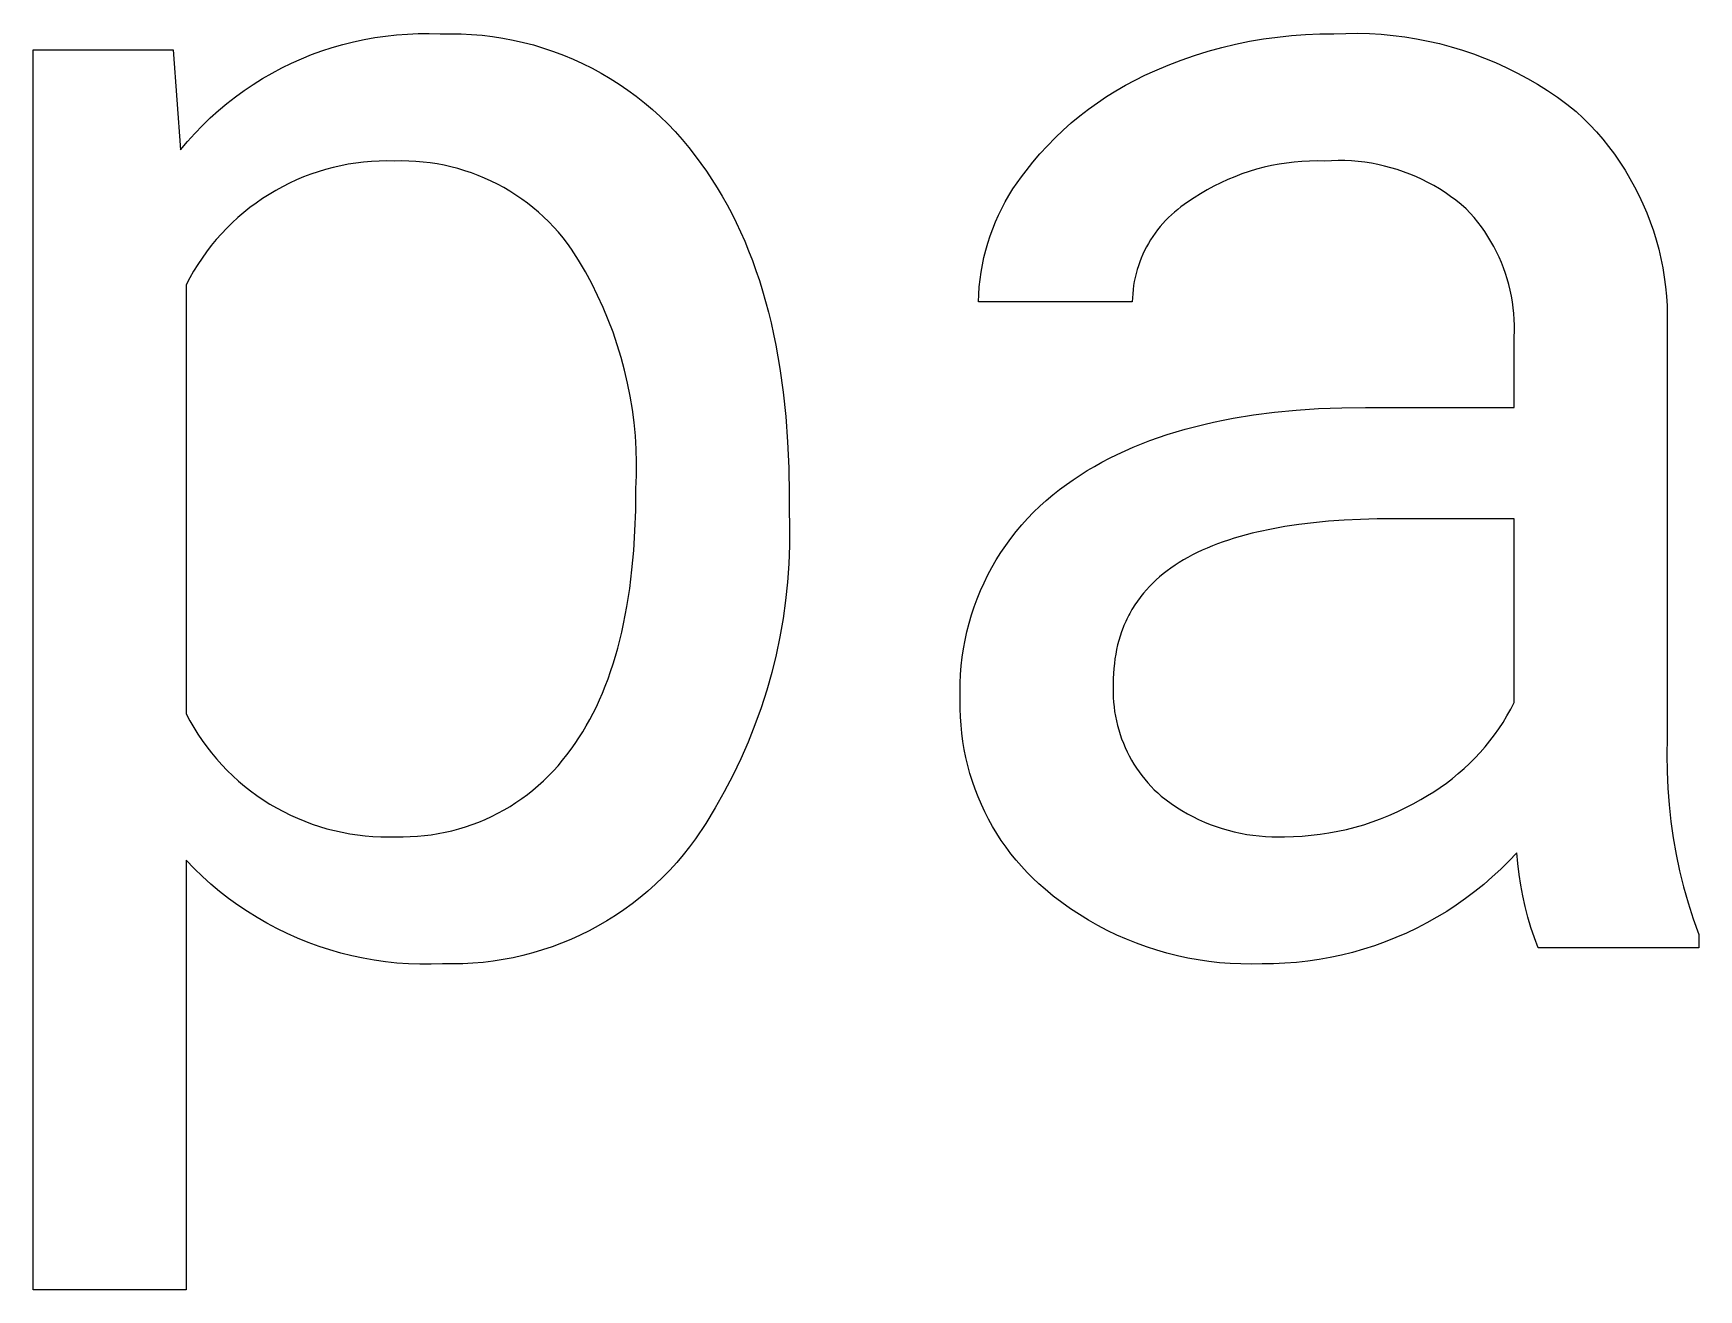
# Model space of a CAD drawing. Header units: millimetres. Extents: x 1434 to 4837, y 1889 to 4267.
# Drawn here: x 4029.89 to 4071.55, y 2027.85 to 2059.29 of the extents above; entities that cross this region are included whole.
import ezdxf

# ---------------------------------------------------------------- set-up
doc = ezdxf.new("R2010")
doc.units = ezdxf.units.MM
doc.header["$MEASUREMENT"] = 0
doc.layers.add('Domyślny', color=7, linetype='Continuous', true_color=0x000000)

msp = doc.modelspace()

# ---------------------------------------------------------------- linework, layer by layer
at = {"layer": 'Domyślny'}
for p, q in [((4037.37, 2058.938), (4037.633, 2059.014)), ((4037.633, 2059.014), (4037.898, 2059.081)), ((4037.898, 2059.081), (4038.165, 2059.138)), ((4038.165, 2059.138), (4038.434, 2059.186)), ((4038.434, 2059.186), (4038.705, 2059.225)), ((4038.705, 2059.225), (4038.976, 2059.255)), ((4038.976, 2059.255), (4039.249, 2059.275)), ((4039.249, 2059.275), (4039.522, 2059.285)), ((4039.522, 2059.285), (4039.796, 2059.286)), ((4039.796, 2059.286), (4040.069, 2059.278)), ((4040.069, 2059.278), (4040.331, 2059.283)), ((4040.331, 2059.283), (4040.594, 2059.279)), ((4040.594, 2059.279), (4040.856, 2059.266)), ((4040.856, 2059.266), (4041.118, 2059.244)), ((4041.118, 2059.244), (4041.379, 2059.213)), ((4041.379, 2059.213), (4041.638, 2059.173)), ((4041.638, 2059.173), (4041.896, 2059.124)), ((4041.896, 2059.124), (4042.153, 2059.066)), ((4042.153, 2059.066), (4042.407, 2059)), ((4042.407, 2059), (4042.658, 2058.924)), ((4059.624, 2058.938), (4059.969, 2059.021)), ((4059.969, 2059.021), (4060.316, 2059.092)), ((4060.316, 2059.092), (4060.665, 2059.152)), ((4060.665, 2059.152), (4061.016, 2059.2)), ((4061.016, 2059.2), (4061.369, 2059.237)), ((4061.369, 2059.237), (4061.722, 2059.262)), ((4061.722, 2059.262), (4062.076, 2059.276)), ((4062.076, 2059.276), (4062.431, 2059.278)), ((4062.431, 2059.278), (4062.727, 2059.29)), ((4062.727, 2059.29), (4063.022, 2059.293)), ((4063.022, 2059.293), (4063.318, 2059.285)), ((4063.318, 2059.285), (4063.614, 2059.268)), ((4063.614, 2059.268), (4063.908, 2059.241)), ((4063.908, 2059.241), (4064.202, 2059.204)), ((4064.202, 2059.204), (4064.494, 2059.157)), ((4064.494, 2059.157), (4064.785, 2059.1)), ((4064.785, 2059.1), (4065.073, 2059.034)), ((4065.073, 2059.034), (4065.359, 2058.958)), ((4029.892, 2027.854), (4029.892, 2058.88)), ((4029.892, 2058.88), (4033.388, 2058.88)), ((4033.388, 2058.88), (4033.574, 2056.375)), ((4036.351, 2058.545), (4036.6, 2058.656)), ((4036.6, 2058.656), (4036.854, 2058.759)), ((4036.854, 2058.759), (4037.11, 2058.853)), ((4037.11, 2058.853), (4037.37, 2058.938)), ((4042.658, 2058.924), (4042.907, 2058.84)), ((4042.907, 2058.84), (4043.153, 2058.748)), ((4043.153, 2058.748), (4043.395, 2058.647)), ((4043.395, 2058.647), (4043.634, 2058.538)), ((4058.279, 2058.495), (4058.61, 2058.622)), ((4058.61, 2058.622), (4058.944, 2058.738)), ((4058.944, 2058.738), (4059.283, 2058.844)), ((4059.283, 2058.844), (4059.624, 2058.938)), ((4065.359, 2058.958), (4065.642, 2058.873)), ((4065.642, 2058.873), (4065.923, 2058.778)), ((4065.923, 2058.778), (4066.2, 2058.673)), ((4066.2, 2058.673), (4066.473, 2058.56)), ((4035.396, 2058.014), (4035.627, 2058.159)), ((4035.627, 2058.159), (4035.864, 2058.296)), ((4035.864, 2058.296), (4036.105, 2058.425)), ((4036.105, 2058.425), (4036.351, 2058.545)), ((4043.634, 2058.538), (4043.869, 2058.421)), ((4043.869, 2058.421), (4044.1, 2058.295)), ((4044.1, 2058.295), (4044.327, 2058.162)), ((4044.327, 2058.162), (4044.548, 2058.021)), ((4057.455, 2058.122), (4057.702, 2058.243)), ((4057.702, 2058.243), (4057.953, 2058.356)), ((4057.953, 2058.356), (4058.279, 2058.495)), ((4066.473, 2058.56), (4066.742, 2058.437)), ((4066.742, 2058.437), (4067.007, 2058.306)), ((4067.007, 2058.306), (4067.268, 2058.165)), ((4067.268, 2058.165), (4067.524, 2058.016)), ((4034.948, 2057.701), (4035.169, 2057.861)), ((4035.169, 2057.861), (4035.396, 2058.014)), ((4044.548, 2058.021), (4044.765, 2057.873)), ((4044.765, 2057.873), (4044.976, 2057.717)), ((4056.74, 2057.709), (4056.974, 2057.855)), ((4056.974, 2057.855), (4057.212, 2057.992)), ((4057.212, 2057.992), (4057.455, 2058.122)), ((4067.524, 2058.016), (4067.774, 2057.859)), ((4067.774, 2057.859), (4068.019, 2057.693)), ((4034.32, 2057.174), (4034.523, 2057.357)), ((4034.523, 2057.357), (4034.732, 2057.532)), ((4034.732, 2057.532), (4034.948, 2057.701)), ((4044.976, 2057.717), (4045.182, 2057.554)), ((4045.182, 2057.554), (4045.382, 2057.384)), ((4045.382, 2057.384), (4045.577, 2057.207)), ((4056.071, 2057.225), (4056.289, 2057.394)), ((4056.289, 2057.394), (4056.512, 2057.555)), ((4056.512, 2057.555), (4056.74, 2057.709)), ((4068.019, 2057.693), (4068.259, 2057.519)), ((4068.259, 2057.519), (4068.492, 2057.337)), ((4068.492, 2057.337), (4068.666, 2057.172)), ((4033.933, 2056.787), (4034.123, 2056.984)), ((4034.123, 2056.984), (4034.32, 2057.174)), ((4045.577, 2057.207), (4045.765, 2057.024)), ((4045.765, 2057.024), (4045.946, 2056.834)), ((4055.654, 2056.866), (4055.859, 2057.049)), ((4055.859, 2057.049), (4056.071, 2057.225)), ((4068.666, 2057.172), (4068.834, 2057.002)), ((4068.834, 2057.002), (4068.996, 2056.826)), ((4033.574, 2056.375), (4033.75, 2056.584)), ((4033.75, 2056.584), (4033.933, 2056.787)), ((4045.946, 2056.834), (4046.121, 2056.638)), ((4046.121, 2056.638), (4046.289, 2056.437)), ((4055.262, 2056.479), (4055.455, 2056.676)), ((4055.455, 2056.676), (4055.654, 2056.866)), ((4068.996, 2056.826), (4069.153, 2056.644)), ((4069.153, 2056.644), (4069.302, 2056.457)), ((4038.35, 2056.085), (4038.156, 2056.068)), ((4038.543, 2056.095), (4038.35, 2056.085)), ((4038.737, 2056.099), (4038.543, 2056.095)), ((4038.931, 2056.096), (4038.737, 2056.099)), ((4039.109, 2056.099), (4038.931, 2056.096)), ((4039.287, 2056.096), (4039.109, 2056.099)), ((4039.464, 2056.087), (4039.287, 2056.096)), ((4039.641, 2056.072), (4039.464, 2056.087)), ((4039.817, 2056.051), (4039.641, 2056.072)), ((4046.289, 2056.437), (4046.45, 2056.229)), ((4046.45, 2056.229), (4046.595, 2056.036)), ((4054.897, 2056.067), (4055.076, 2056.276)), ((4055.076, 2056.276), (4055.262, 2056.479)), ((4061.628, 2056.086), (4061.437, 2056.069)), ((4061.82, 2056.096), (4061.628, 2056.086)), ((4062.012, 2056.099), (4061.82, 2056.096)), ((4062.204, 2056.096), (4062.012, 2056.099)), ((4062.37, 2056.105), (4062.204, 2056.096)), ((4062.537, 2056.108), (4062.37, 2056.105)), ((4062.704, 2056.106), (4062.537, 2056.108)), ((4062.87, 2056.098), (4062.704, 2056.106)), ((4063.036, 2056.084), (4062.87, 2056.098)), ((4063.202, 2056.065), (4063.036, 2056.084)), ((4069.302, 2056.457), (4069.446, 2056.265)), ((4069.446, 2056.265), (4069.583, 2056.069)), ((4036.654, 2055.697), (4036.475, 2055.622)), ((4036.835, 2055.766), (4036.654, 2055.697)), ((4037.019, 2055.828), (4036.835, 2055.766)), ((4037.205, 2055.885), (4037.019, 2055.828)), ((4037.392, 2055.935), (4037.205, 2055.885)), ((4037.581, 2055.978), (4037.392, 2055.935)), ((4037.772, 2056.015), (4037.581, 2055.978)), ((4037.964, 2056.045), (4037.772, 2056.015)), ((4038.156, 2056.068), (4037.964, 2056.045)), ((4039.993, 2056.023), (4039.817, 2056.051)), ((4040.168, 2055.99), (4039.993, 2056.023)), ((4040.341, 2055.951), (4040.168, 2055.99)), ((4040.513, 2055.906), (4040.341, 2055.951)), ((4040.683, 2055.855), (4040.513, 2055.906)), ((4040.851, 2055.799), (4040.683, 2055.855)), ((4041.018, 2055.736), (4040.851, 2055.799)), ((4041.182, 2055.668), (4041.018, 2055.736)), ((4041.343, 2055.594), (4041.182, 2055.668)), ((4046.595, 2056.036), (4046.735, 2055.839)), ((4046.735, 2055.839), (4046.87, 2055.637)), ((4054.502, 2055.552), (4054.611, 2055.704)), ((4054.611, 2055.704), (4054.726, 2055.852)), ((4054.726, 2055.852), (4054.897, 2056.067)), ((4059.949, 2055.705), (4059.772, 2055.632)), ((4060.129, 2055.773), (4059.949, 2055.705)), ((4060.311, 2055.835), (4060.129, 2055.773)), ((4060.495, 2055.89), (4060.311, 2055.835)), ((4060.68, 2055.939), (4060.495, 2055.89)), ((4060.868, 2055.981), (4060.68, 2055.939)), ((4061.056, 2056.017), (4060.868, 2055.981)), ((4061.246, 2056.046), (4061.056, 2056.017)), ((4061.437, 2056.069), (4061.246, 2056.046)), ((4063.366, 2056.039), (4063.202, 2056.065)), ((4063.53, 2056.008), (4063.366, 2056.039)), ((4063.693, 2055.972), (4063.53, 2056.008)), ((4063.854, 2055.93), (4063.693, 2055.972)), ((4064.013, 2055.882), (4063.854, 2055.93)), ((4064.171, 2055.829), (4064.013, 2055.882)), ((4064.327, 2055.77), (4064.171, 2055.829)), ((4064.481, 2055.706), (4064.327, 2055.77)), ((4064.633, 2055.636), (4064.481, 2055.706)), ((4069.583, 2056.069), (4069.712, 2055.867)), ((4069.712, 2055.867), (4069.835, 2055.662)), ((4069.835, 2055.662), (4069.951, 2055.452)), ((4035.788, 2055.261), (4035.625, 2055.156)), ((4035.955, 2055.36), (4035.788, 2055.261)), ((4036.125, 2055.453), (4035.955, 2055.36)), ((4036.299, 2055.541), (4036.125, 2055.453)), ((4036.475, 2055.622), (4036.299, 2055.541)), ((4041.502, 2055.515), (4041.343, 2055.594)), ((4041.659, 2055.431), (4041.502, 2055.515)), ((4041.812, 2055.341), (4041.659, 2055.431)), ((4041.962, 2055.246), (4041.812, 2055.341)), ((4042.109, 2055.146), (4041.962, 2055.246)), ((4046.87, 2055.637), (4047, 2055.43)), ((4047, 2055.43), (4047.127, 2055.218)), ((4054.206, 2055.076), (4054.299, 2055.238)), ((4054.299, 2055.238), (4054.398, 2055.397)), ((4054.398, 2055.397), (4054.502, 2055.552)), ((4059.091, 2055.277), (4058.929, 2055.174)), ((4059.256, 2055.374), (4059.091, 2055.277)), ((4059.425, 2055.466), (4059.256, 2055.374)), ((4059.597, 2055.552), (4059.425, 2055.466)), ((4059.772, 2055.632), (4059.597, 2055.552)), ((4064.782, 2055.562), (4064.633, 2055.636)), ((4064.928, 2055.482), (4064.782, 2055.562)), ((4065.072, 2055.397), (4064.928, 2055.482)), ((4065.212, 2055.308), (4065.072, 2055.397)), ((4065.349, 2055.213), (4065.212, 2055.308)), ((4069.951, 2055.452), (4070.06, 2055.239)), ((4070.06, 2055.239), (4070.161, 2055.022)), ((4035.309, 2054.93), (4035.158, 2054.809)), ((4035.465, 2055.046), (4035.309, 2054.93)), ((4035.625, 2055.156), (4035.465, 2055.046)), ((4042.252, 2055.041), (4042.109, 2055.146)), ((4042.391, 2054.931), (4042.252, 2055.041)), ((4042.527, 2054.816), (4042.391, 2054.931)), ((4047.127, 2055.218), (4047.248, 2055.002)), ((4047.248, 2055.002), (4047.365, 2054.781)), ((4054.037, 2054.742), (4054.119, 2054.91)), ((4054.119, 2054.91), (4054.206, 2055.076)), ((4058.442, 2054.82), (4058.366, 2054.752)), ((4058.521, 2054.886), (4058.442, 2054.82)), ((4058.602, 2054.948), (4058.521, 2054.886)), ((4058.685, 2055.008), (4058.602, 2054.948)), ((4058.77, 2055.065), (4058.685, 2055.008)), ((4058.929, 2055.174), (4058.77, 2055.065)), ((4065.483, 2055.114), (4065.349, 2055.213)), ((4065.614, 2055.01), (4065.483, 2055.114)), ((4065.74, 2054.902), (4065.614, 2055.01)), ((4065.84, 2054.795), (4065.74, 2054.902)), ((4070.161, 2055.022), (4070.255, 2054.801)), ((4034.729, 2054.415), (4034.596, 2054.275)), ((4034.867, 2054.551), (4034.729, 2054.415)), ((4035.01, 2054.683), (4034.867, 2054.551)), ((4035.158, 2054.809), (4035.01, 2054.683)), ((4042.659, 2054.697), (4042.527, 2054.816)), ((4042.786, 2054.573), (4042.659, 2054.697)), ((4042.91, 2054.445), (4042.786, 2054.573)), ((4043.028, 2054.313), (4042.91, 2054.445)), ((4047.365, 2054.781), (4047.477, 2054.556)), ((4047.477, 2054.556), (4047.585, 2054.326)), ((4053.892, 2054.398), (4053.961, 2054.571)), ((4053.961, 2054.571), (4054.037, 2054.742)), ((4058.083, 2054.456), (4058.019, 2054.376)), ((4058.15, 2054.534), (4058.083, 2054.456)), ((4058.219, 2054.609), (4058.15, 2054.534)), ((4058.291, 2054.682), (4058.219, 2054.609)), ((4058.366, 2054.752), (4058.291, 2054.682)), ((4065.936, 2054.684), (4065.84, 2054.795)), ((4066.029, 2054.57), (4065.936, 2054.684)), ((4066.117, 2054.453), (4066.029, 2054.57)), ((4066.201, 2054.333), (4066.117, 2054.453)), ((4070.255, 2054.801), (4070.342, 2054.578)), ((4070.342, 2054.578), (4070.42, 2054.352)), ((4034.467, 2054.129), (4034.343, 2053.98)), ((4034.596, 2054.275), (4034.467, 2054.129)), ((4043.143, 2054.177), (4043.028, 2054.313)), ((4043.252, 2054.037), (4043.143, 2054.177)), ((4043.357, 2053.894), (4043.252, 2054.037)), ((4047.585, 2054.326), (4047.688, 2054.091)), ((4047.688, 2054.091), (4047.787, 2053.851)), ((4053.719, 2053.864), (4053.77, 2054.044)), ((4053.77, 2054.044), (4053.828, 2054.222)), ((4053.828, 2054.222), (4053.892, 2054.398)), ((4057.791, 2054.036), (4057.741, 2053.947)), ((4057.844, 2054.124), (4057.791, 2054.036)), ((4057.899, 2054.21), (4057.844, 2054.124)), ((4057.958, 2054.294), (4057.899, 2054.21)), ((4058.019, 2054.376), (4057.958, 2054.294)), ((4066.281, 2054.21), (4066.201, 2054.333)), ((4066.357, 2054.085), (4066.281, 2054.21)), ((4066.429, 2053.957), (4066.357, 2054.085)), ((4070.42, 2054.352), (4070.491, 2054.123)), ((4070.491, 2054.123), (4070.554, 2053.892)), ((4034.112, 2053.668), (4034.005, 2053.506)), ((4034.225, 2053.826), (4034.112, 2053.668)), ((4034.343, 2053.98), (4034.225, 2053.826)), ((4043.534, 2053.613), (4043.357, 2053.894)), ((4043.702, 2053.325), (4043.534, 2053.613)), ((4047.787, 2053.851), (4047.881, 2053.607)), ((4047.881, 2053.607), (4047.97, 2053.358)), ((4053.635, 2053.5), (4053.674, 2053.683)), ((4053.674, 2053.683), (4053.719, 2053.864)), ((4057.573, 2053.573), (4057.539, 2053.477)), ((4057.61, 2053.669), (4057.573, 2053.573)), ((4057.651, 2053.763), (4057.61, 2053.669)), ((4057.694, 2053.855), (4057.651, 2053.763)), ((4057.741, 2053.947), (4057.694, 2053.855)), ((4066.496, 2053.826), (4066.429, 2053.957)), ((4066.559, 2053.694), (4066.496, 2053.826)), ((4066.618, 2053.559), (4066.559, 2053.694)), ((4070.554, 2053.892), (4070.609, 2053.659)), ((4070.609, 2053.659), (4070.656, 2053.424)), ((4033.807, 2053.172), (4033.717, 2053)), ((4033.903, 2053.341), (4033.807, 2053.172)), ((4034.005, 2053.506), (4033.903, 2053.341)), ((4043.861, 2053.033), (4043.702, 2053.325)), ((4047.97, 2053.358), (4048.055, 2053.105)), ((4053.577, 2053.131), (4053.603, 2053.316)), ((4053.603, 2053.316), (4053.635, 2053.5)), ((4057.457, 2053.181), (4057.436, 2053.08)), ((4057.481, 2053.28), (4057.457, 2053.181)), ((4057.508, 2053.379), (4057.481, 2053.28)), ((4057.539, 2053.477), (4057.508, 2053.379)), ((4066.671, 2053.423), (4066.618, 2053.559)), ((4066.72, 2053.284), (4066.671, 2053.423)), ((4066.765, 2053.145), (4066.72, 2053.284)), ((4070.656, 2053.424), (4070.695, 2053.188)), ((4070.695, 2053.188), (4070.726, 2052.95)), ((4033.717, 2053), (4033.717, 2042.264)), ((4044.009, 2052.735), (4043.861, 2053.033)), ((4048.055, 2053.105), (4048.135, 2052.847)), ((4048.135, 2052.847), (4048.211, 2052.584)), ((4053.537, 2052.572), (4053.544, 2052.758)), ((4053.544, 2052.758), (4053.557, 2052.945)), ((4053.557, 2052.945), (4053.577, 2053.131)), ((4057.395, 2052.776), (4057.388, 2052.674)), ((4057.405, 2052.878), (4057.395, 2052.776)), ((4057.419, 2052.979), (4057.405, 2052.878)), ((4057.436, 2053.08), (4057.419, 2052.979)), ((4066.804, 2053.003), (4066.765, 2053.145)), ((4066.839, 2052.861), (4066.804, 2053.003)), ((4066.869, 2052.717), (4066.839, 2052.861)), ((4070.726, 2052.95), (4070.749, 2052.712)), ((4044.148, 2052.433), (4044.009, 2052.735)), ((4044.276, 2052.126), (4044.148, 2052.433)), ((4048.211, 2052.584), (4048.282, 2052.317)), ((4057.384, 2052.572), (4053.537, 2052.572)), ((4057.388, 2052.674), (4057.384, 2052.572)), ((4066.894, 2052.573), (4066.869, 2052.717)), ((4066.914, 2052.427), (4066.894, 2052.573)), ((4066.929, 2052.281), (4066.914, 2052.427)), ((4070.749, 2052.712), (4070.764, 2052.473)), ((4070.764, 2052.473), (4070.77, 2052.233)), ((4044.394, 2051.815), (4044.276, 2052.126)), ((4048.282, 2052.317), (4048.349, 2052.044)), ((4048.349, 2052.044), (4048.411, 2051.768)), ((4066.939, 2052.135), (4066.929, 2052.281)), ((4066.944, 2051.989), (4066.939, 2052.135)), ((4066.945, 2051.842), (4066.944, 2051.989)), ((4070.77, 2052.233), (4070.768, 2051.994)), ((4070.768, 2051.994), (4070.768, 2041.658)), ((4044.502, 2051.5), (4044.394, 2051.815)), ((4044.599, 2051.182), (4044.502, 2051.5)), ((4048.411, 2051.768), (4048.468, 2051.486)), ((4066.94, 2051.695), (4066.945, 2051.842)), ((4066.94, 2049.93), (4066.94, 2051.695)), ((4044.685, 2050.861), (4044.599, 2051.182)), ((4048.468, 2051.486), (4048.521, 2051.2)), ((4048.521, 2051.2), (4048.569, 2050.909)), ((4044.76, 2050.537), (4044.685, 2050.861)), ((4048.569, 2050.909), (4048.651, 2050.314)), ((4044.825, 2050.21), (4044.76, 2050.537)), ((4048.651, 2050.314), (4048.715, 2049.7)), ((4044.879, 2049.882), (4044.825, 2050.21)), ((4044.922, 2049.552), (4044.879, 2049.882)), ((4060.942, 2049.81), (4061.486, 2049.862)), ((4061.486, 2049.862), (4062.046, 2049.9)), ((4062.046, 2049.9), (4062.623, 2049.923)), ((4062.623, 2049.923), (4063.217, 2049.93)), ((4063.217, 2049.93), (4066.94, 2049.93)), ((4044.953, 2049.221), (4044.922, 2049.552)), ((4048.715, 2049.7), (4048.761, 2049.067)), ((4058.706, 2049.387), (4058.938, 2049.449)), ((4058.938, 2049.449), (4059.174, 2049.507)), ((4059.174, 2049.507), (4059.414, 2049.562)), ((4059.414, 2049.562), (4059.658, 2049.612)), ((4059.658, 2049.612), (4059.906, 2049.659)), ((4059.906, 2049.659), (4060.416, 2049.742)), ((4060.416, 2049.742), (4060.942, 2049.81)), ((4044.974, 2048.889), (4044.953, 2049.221)), ((4048.761, 2049.067), (4048.789, 2048.416)), ((4057.406, 2048.936), (4057.612, 2049.02)), ((4057.612, 2049.02), (4057.822, 2049.101)), ((4057.822, 2049.101), (4058.037, 2049.178)), ((4058.037, 2049.178), (4058.256, 2049.251)), ((4058.256, 2049.251), (4058.479, 2049.321)), ((4058.479, 2049.321), (4058.706, 2049.387)), ((4044.984, 2048.557), (4044.974, 2048.889)), ((4056.623, 2048.56), (4056.813, 2048.659)), ((4056.813, 2048.659), (4057.006, 2048.755)), ((4057.006, 2048.755), (4057.204, 2048.847)), ((4057.204, 2048.847), (4057.406, 2048.936)), ((4044.969, 2047.892), (4044.982, 2048.224)), ((4044.982, 2048.224), (4044.984, 2048.557)), ((4048.789, 2048.416), (4048.798, 2047.746)), ((4055.908, 2048.123), (4056.081, 2048.238)), ((4056.081, 2048.238), (4056.257, 2048.349)), ((4056.257, 2048.349), (4056.438, 2048.456)), ((4056.438, 2048.456), (4056.623, 2048.56)), ((4044.963, 2047.36), (4044.969, 2047.892)), ((4048.798, 2047.746), (4048.798, 2047.394)), ((4055.23, 2047.604), (4055.395, 2047.743)), ((4055.395, 2047.743), (4055.566, 2047.877)), ((4055.566, 2047.877), (4055.74, 2048.005)), ((4055.74, 2048.005), (4055.908, 2048.123)), ((4044.944, 2046.845), (4044.963, 2047.36)), ((4048.798, 2047.394), (4048.812, 2046.935)), ((4054.914, 2047.308), (4055.069, 2047.458)), ((4055.069, 2047.458), (4055.23, 2047.604)), ((4048.812, 2046.935), (4048.811, 2046.475)), ((4054.479, 2046.825), (4054.618, 2046.991)), ((4054.618, 2046.991), (4054.763, 2047.152)), ((4054.763, 2047.152), (4054.914, 2047.308)), ((4061.201, 2046.948), (4060.864, 2046.888)), ((4061.551, 2047.001), (4061.201, 2046.948)), ((4061.915, 2047.045), (4061.551, 2047.001)), ((4062.293, 2047.081), (4061.915, 2047.045)), ((4062.684, 2047.11), (4062.293, 2047.081)), ((4063.09, 2047.13), (4062.684, 2047.11)), ((4063.508, 2047.142), (4063.09, 2047.13)), ((4063.941, 2047.146), (4063.508, 2047.142)), ((4066.94, 2047.146), (4063.941, 2047.146)), ((4066.94, 2042.547), (4066.94, 2047.146)), ((4044.912, 2046.347), (4044.944, 2046.845)), ((4054.218, 2046.479), (4054.346, 2046.654)), ((4054.346, 2046.654), (4054.479, 2046.825)), ((4059.52, 2046.517), (4059.388, 2046.465)), ((4059.656, 2046.566), (4059.52, 2046.517)), ((4059.795, 2046.613), (4059.656, 2046.566)), ((4059.937, 2046.659), (4059.795, 2046.613)), ((4060.083, 2046.702), (4059.937, 2046.659)), ((4060.233, 2046.743), (4060.083, 2046.702)), ((4060.385, 2046.782), (4060.233, 2046.743)), ((4060.542, 2046.82), (4060.385, 2046.782)), ((4060.864, 2046.888), (4060.542, 2046.82)), ((4044.868, 2045.865), (4044.912, 2046.347)), ((4048.811, 2046.475), (4048.794, 2046.016)), ((4053.873, 2045.929), (4053.982, 2046.116)), ((4053.982, 2046.116), (4054.097, 2046.299)), ((4054.097, 2046.299), (4054.218, 2046.479)), ((4058.667, 2046.115), (4058.559, 2046.049)), ((4058.778, 2046.178), (4058.667, 2046.115)), ((4058.893, 2046.24), (4058.778, 2046.178)), ((4059.012, 2046.299), (4058.893, 2046.24)), ((4059.134, 2046.356), (4059.012, 2046.299)), ((4059.259, 2046.412), (4059.134, 2046.356)), ((4059.388, 2046.465), (4059.259, 2046.412)), ((4044.811, 2045.4), (4044.868, 2045.865)), ((4048.794, 2046.016), (4048.761, 2045.558)), ((4053.676, 2045.543), (4053.771, 2045.738)), ((4053.771, 2045.738), (4053.873, 2045.929)), ((4058.069, 2045.692), (4057.982, 2045.614)), ((4058.16, 2045.768), (4058.069, 2045.692)), ((4058.255, 2045.841), (4058.16, 2045.768)), ((4058.353, 2045.912), (4058.255, 2045.841)), ((4058.454, 2045.982), (4058.353, 2045.912)), ((4058.559, 2046.049), (4058.454, 2045.982)), ((4044.741, 2044.951), (4044.811, 2045.4)), ((4048.761, 2045.558), (4048.713, 2045.101)), ((4053.505, 2045.145), (4053.587, 2045.346)), ((4053.587, 2045.346), (4053.676, 2045.543)), ((4057.63, 2045.241), (4057.595, 2045.197)), ((4057.666, 2045.284), (4057.63, 2045.241)), ((4057.74, 2045.37), (4057.666, 2045.284)), ((4057.817, 2045.453), (4057.74, 2045.37)), ((4057.898, 2045.535), (4057.817, 2045.453)), ((4057.982, 2045.614), (4057.898, 2045.535)), ((4044.702, 2044.733), (4044.741, 2044.951)), ((4048.713, 2045.101), (4048.649, 2044.646)), ((4053.362, 2044.737), (4053.43, 2044.942)), ((4053.43, 2044.942), (4053.505, 2045.145)), ((4057.348, 2044.826), (4057.321, 2044.778)), ((4057.376, 2044.874), (4057.348, 2044.826)), ((4057.405, 2044.922), (4057.376, 2044.874)), ((4057.435, 2044.969), (4057.405, 2044.922)), ((4057.465, 2045.015), (4057.435, 2044.969)), ((4057.496, 2045.062), (4057.465, 2045.015)), ((4057.529, 2045.107), (4057.496, 2045.062)), ((4057.562, 2045.152), (4057.529, 2045.107)), ((4057.595, 2045.197), (4057.562, 2045.152)), ((4044.613, 2044.31), (4044.659, 2044.519)), ((4044.659, 2044.519), (4044.702, 2044.733)), ((4048.649, 2044.646), (4048.57, 2044.193)), ((4053.248, 2044.319), (4053.301, 2044.529)), ((4053.301, 2044.529), (4053.362, 2044.737)), ((4057.156, 2044.423), (4057.116, 2044.318)), ((4057.177, 2044.476), (4057.156, 2044.423)), ((4057.199, 2044.527), (4057.177, 2044.476)), ((4057.222, 2044.578), (4057.199, 2044.527)), ((4057.245, 2044.629), (4057.222, 2044.578)), ((4057.27, 2044.679), (4057.245, 2044.629)), ((4057.295, 2044.729), (4057.27, 2044.679)), ((4057.321, 2044.778), (4057.295, 2044.729)), ((4044.511, 2043.903), (4044.564, 2044.104)), ((4044.564, 2044.104), (4044.613, 2044.31)), ((4048.57, 2044.193), (4048.475, 2043.743)), ((4053.162, 2043.894), (4053.201, 2044.107)), ((4053.201, 2044.107), (4053.248, 2044.319)), ((4057.019, 2043.989), (4056.993, 2043.875)), ((4057.048, 2044.1), (4057.019, 2043.989)), ((4057.08, 2044.21), (4057.048, 2044.1)), ((4057.116, 2044.318), (4057.08, 2044.21)), ((4044.397, 2043.513), (4044.456, 2043.706)), ((4044.456, 2043.706), (4044.511, 2043.903)), ((4048.475, 2043.743), (4048.365, 2043.297)), ((4053.106, 2043.465), (4053.13, 2043.68)), ((4053.13, 2043.68), (4053.162, 2043.894)), ((4056.952, 2043.641), (4056.936, 2043.521)), ((4056.971, 2043.759), (4056.952, 2043.641)), ((4056.993, 2043.875), (4056.971, 2043.759)), ((4044.27, 2043.139), (4044.335, 2043.324)), ((4044.335, 2043.324), (4044.397, 2043.513)), ((4048.365, 2043.297), (4048.24, 2042.855)), ((4053.08, 2043.032), (4053.089, 2043.249)), ((4053.089, 2043.249), (4053.106, 2043.465)), ((4056.916, 2043.276), (4056.91, 2043.15)), ((4056.924, 2043.4), (4056.916, 2043.276)), ((4056.936, 2043.521), (4056.924, 2043.4)), ((4044.056, 2042.61), (4044.131, 2042.782)), ((4044.131, 2042.782), (4044.202, 2042.958)), ((4044.202, 2042.958), (4044.27, 2043.139)), ((4048.24, 2042.855), (4048.1, 2042.417)), ((4053.078, 2042.816), (4053.08, 2043.032)), ((4053.083, 2042.599), (4053.078, 2042.816)), ((4056.909, 2043.022), (4056.905, 2042.905)), ((4056.905, 2042.905), (4056.905, 2042.787)), ((4056.905, 2042.787), (4056.908, 2042.67)), ((4056.91, 2043.15), (4056.909, 2043.022)), ((4043.898, 2042.278), (4043.978, 2042.442)), ((4043.978, 2042.442), (4044.056, 2042.61)), ((4048.1, 2042.417), (4047.944, 2041.985)), ((4053.082, 2042.393), (4053.083, 2042.599)), ((4053.088, 2042.188), (4053.082, 2042.393)), ((4056.908, 2042.67), (4056.916, 2042.553)), ((4056.916, 2042.553), (4056.928, 2042.436)), ((4056.928, 2042.436), (4056.943, 2042.32)), ((4066.759, 2042.213), (4066.852, 2042.378)), ((4066.852, 2042.378), (4066.94, 2042.547)), ((4033.717, 2042.264), (4033.808, 2042.092)), ((4033.808, 2042.092), (4033.906, 2041.923)), ((4033.906, 2041.923), (4034.009, 2041.758)), ((4043.636, 2041.811), (4043.726, 2041.962)), ((4043.726, 2041.962), (4043.814, 2042.118)), ((4043.814, 2042.118), (4043.898, 2042.278)), ((4047.944, 2041.985), (4047.775, 2041.558)), ((4053.101, 2041.982), (4053.088, 2042.188)), ((4053.121, 2041.777), (4053.101, 2041.982)), ((4056.943, 2042.32), (4056.963, 2042.204)), ((4056.963, 2042.204), (4056.986, 2042.089)), ((4056.986, 2042.089), (4057.014, 2041.975)), ((4057.014, 2041.975), (4057.045, 2041.862)), ((4066.555, 2041.892), (4066.66, 2042.051)), ((4066.66, 2042.051), (4066.759, 2042.213)), ((4034.009, 2041.758), (4034.118, 2041.596)), ((4034.118, 2041.596), (4034.232, 2041.438)), ((4043.346, 2041.381), (4043.446, 2041.52)), ((4043.446, 2041.52), (4043.542, 2041.663)), ((4043.542, 2041.663), (4043.636, 2041.811)), ((4047.775, 2041.558), (4047.59, 2041.137)), ((4053.147, 2041.573), (4053.121, 2041.777)), ((4053.181, 2041.37), (4053.147, 2041.573)), ((4057.045, 2041.862), (4057.08, 2041.75)), ((4057.08, 2041.75), (4057.118, 2041.639)), ((4057.118, 2041.639), (4057.161, 2041.529)), ((4057.161, 2041.529), (4057.207, 2041.421)), ((4066.211, 2041.438), (4066.331, 2041.586)), ((4066.331, 2041.586), (4066.446, 2041.737)), ((4066.446, 2041.737), (4066.555, 2041.892)), ((4070.768, 2041.658), (4070.759, 2041.24)), ((4034.232, 2041.438), (4034.352, 2041.284)), ((4034.352, 2041.284), (4034.476, 2041.135)), ((4034.476, 2041.135), (4034.606, 2040.989)), ((4043.021, 2040.966), (4043.134, 2041.101)), ((4043.134, 2041.101), (4043.242, 2041.239)), ((4043.242, 2041.239), (4043.346, 2041.381)), ((4047.59, 2041.137), (4047.392, 2040.722)), ((4053.222, 2041.168), (4053.181, 2041.37)), ((4053.27, 2040.968), (4053.222, 2041.168)), ((4057.207, 2041.421), (4057.256, 2041.315)), ((4057.256, 2041.315), (4057.309, 2041.21)), ((4057.309, 2041.21), (4057.366, 2041.107)), ((4057.366, 2041.107), (4057.426, 2041.006)), ((4065.823, 2041.022), (4065.957, 2041.156)), ((4065.957, 2041.156), (4066.086, 2041.295)), ((4066.086, 2041.295), (4066.211, 2041.438)), ((4070.759, 2041.24), (4070.763, 2040.822)), ((4034.606, 2040.989), (4034.741, 2040.849)), ((4034.741, 2040.849), (4034.881, 2040.713)), ((4034.881, 2040.713), (4035.025, 2040.582)), ((4042.656, 2040.587), (4042.782, 2040.709)), ((4042.782, 2040.709), (4042.903, 2040.836)), ((4042.903, 2040.836), (4043.021, 2040.966)), ((4047.392, 2040.722), (4047.179, 2040.315)), ((4053.324, 2040.769), (4053.27, 2040.968)), ((4053.385, 2040.572), (4053.324, 2040.769)), ((4057.426, 2041.006), (4057.489, 2040.908)), ((4057.489, 2040.908), (4057.556, 2040.811)), ((4057.556, 2040.811), (4057.626, 2040.717)), ((4057.626, 2040.717), (4057.699, 2040.625)), ((4065.394, 2040.646), (4065.541, 2040.767)), ((4065.541, 2040.767), (4065.684, 2040.892)), ((4065.684, 2040.892), (4065.823, 2041.022)), ((4070.763, 2040.822), (4070.781, 2040.405)), ((4035.025, 2040.582), (4035.174, 2040.456)), ((4035.174, 2040.456), (4035.327, 2040.336)), ((4035.327, 2040.336), (4035.484, 2040.22)), ((4042.112, 2040.142), (4042.253, 2040.246)), ((4042.253, 2040.246), (4042.391, 2040.355)), ((4042.391, 2040.355), (4042.525, 2040.469)), ((4042.525, 2040.469), (4042.656, 2040.587)), ((4047.179, 2040.315), (4046.953, 2039.915)), ((4053.453, 2040.378), (4053.385, 2040.572)), ((4053.528, 2040.186), (4053.453, 2040.378)), ((4057.699, 2040.625), (4057.775, 2040.536)), ((4057.775, 2040.536), (4057.854, 2040.449)), ((4057.854, 2040.449), (4057.936, 2040.365)), ((4057.936, 2040.365), (4058.021, 2040.283)), ((4058.021, 2040.283), (4058.108, 2040.205)), ((4064.768, 2040.217), (4064.93, 2040.316)), ((4064.93, 2040.316), (4065.088, 2040.421)), ((4065.088, 2040.421), (4065.243, 2040.531)), ((4065.243, 2040.531), (4065.394, 2040.646)), ((4070.781, 2040.405), (4070.813, 2039.988)), ((4035.484, 2040.22), (4035.645, 2040.111)), ((4035.645, 2040.111), (4035.81, 2040.006)), ((4035.81, 2040.006), (4035.978, 2039.908)), ((4035.978, 2039.908), (4036.15, 2039.816)), ((4041.513, 2039.775), (4041.667, 2039.859)), ((4041.667, 2039.859), (4041.819, 2039.948)), ((4041.819, 2039.948), (4041.967, 2040.043)), ((4041.967, 2040.043), (4042.112, 2040.142)), ((4046.953, 2039.915), (4046.713, 2039.523)), ((4053.609, 2039.997), (4053.528, 2040.186)), ((4053.696, 2039.81), (4053.609, 2039.997)), ((4058.108, 2040.205), (4058.233, 2040.108)), ((4058.233, 2040.108), (4058.361, 2040.016)), ((4058.361, 2040.016), (4058.492, 2039.927)), ((4058.492, 2039.927), (4058.626, 2039.844)), ((4058.626, 2039.844), (4058.763, 2039.765)), ((4064.009, 2039.811), (4064.21, 2039.908)), ((4064.21, 2039.908), (4064.409, 2040.012)), ((4064.409, 2040.012), (4064.603, 2040.123)), ((4064.603, 2040.123), (4064.768, 2040.217)), ((4070.813, 2039.988), (4070.858, 2039.573)), ((4036.15, 2039.816), (4036.324, 2039.729)), ((4036.324, 2039.729), (4036.502, 2039.649)), ((4036.502, 2039.649), (4036.682, 2039.574)), ((4036.682, 2039.574), (4036.865, 2039.506)), ((4036.865, 2039.506), (4037.05, 2039.445)), ((4037.05, 2039.445), (4037.236, 2039.39)), ((4040.535, 2039.386), (4040.703, 2039.436)), ((4040.703, 2039.436), (4040.87, 2039.493)), ((4040.87, 2039.493), (4041.034, 2039.555)), ((4041.034, 2039.555), (4041.196, 2039.623)), ((4041.196, 2039.623), (4041.356, 2039.697)), ((4041.356, 2039.697), (4041.513, 2039.775)), ((4046.713, 2039.523), (4046.46, 2039.139)), ((4053.79, 2039.627), (4053.696, 2039.81)), ((4053.89, 2039.447), (4053.79, 2039.627)), ((4053.996, 2039.27), (4053.89, 2039.447)), ((4058.763, 2039.765), (4058.902, 2039.691)), ((4058.902, 2039.691), (4059.044, 2039.621)), ((4059.044, 2039.621), (4059.188, 2039.557)), ((4059.188, 2039.557), (4059.334, 2039.497)), ((4059.334, 2039.497), (4059.483, 2039.443)), ((4059.483, 2039.443), (4059.633, 2039.393)), ((4062.743, 2039.372), (4062.959, 2039.428)), ((4062.959, 2039.428), (4063.174, 2039.49)), ((4063.174, 2039.49), (4063.387, 2039.56)), ((4063.387, 2039.56), (4063.597, 2039.637)), ((4063.597, 2039.637), (4063.804, 2039.72)), ((4063.804, 2039.72), (4064.009, 2039.811)), ((4070.858, 2039.573), (4070.918, 2039.159)), ((4037.236, 2039.39), (4037.425, 2039.341)), ((4037.425, 2039.341), (4037.615, 2039.299)), ((4037.615, 2039.299), (4037.807, 2039.263)), ((4037.807, 2039.263), (4038, 2039.234)), ((4038, 2039.234), (4038.193, 2039.212)), ((4038.193, 2039.212), (4038.388, 2039.197)), ((4038.388, 2039.197), (4038.582, 2039.188)), ((4038.582, 2039.188), (4038.777, 2039.186)), ((4038.777, 2039.186), (4038.972, 2039.19)), ((4038.972, 2039.19), (4039.148, 2039.188)), ((4039.148, 2039.188), (4039.323, 2039.192)), ((4039.323, 2039.192), (4039.499, 2039.202)), ((4039.499, 2039.202), (4039.674, 2039.218)), ((4039.674, 2039.218), (4039.848, 2039.24)), ((4039.848, 2039.24), (4040.022, 2039.267)), ((4040.022, 2039.267), (4040.194, 2039.301)), ((4040.194, 2039.301), (4040.365, 2039.34)), ((4040.365, 2039.34), (4040.535, 2039.386)), ((4046.46, 2039.139), (4046.309, 2038.935)), ((4054.108, 2039.097), (4053.996, 2039.27)), ((4054.226, 2038.929), (4054.108, 2039.097)), ((4059.633, 2039.393), (4059.784, 2039.349)), ((4059.784, 2039.349), (4059.937, 2039.31)), ((4059.937, 2039.31), (4060.091, 2039.276)), ((4060.091, 2039.276), (4060.247, 2039.248)), ((4060.247, 2039.248), (4060.403, 2039.225)), ((4060.403, 2039.225), (4060.56, 2039.207)), ((4060.56, 2039.207), (4060.717, 2039.195)), ((4060.717, 2039.195), (4060.875, 2039.188)), ((4060.875, 2039.188), (4061.033, 2039.187)), ((4061.033, 2039.187), (4061.191, 2039.19)), ((4061.191, 2039.19), (4061.415, 2039.194)), ((4061.415, 2039.194), (4061.638, 2039.205)), ((4061.638, 2039.205), (4061.861, 2039.224)), ((4061.861, 2039.224), (4062.083, 2039.25)), ((4062.083, 2039.25), (4062.304, 2039.284)), ((4062.304, 2039.284), (4062.524, 2039.324)), ((4062.524, 2039.324), (4062.743, 2039.372)), ((4070.918, 2039.159), (4070.99, 2038.748)), ((4033.916, 2038.395), (4033.717, 2038.6)), ((4033.717, 2038.6), (4033.717, 2027.854)), ((4046.151, 2038.737), (4045.987, 2038.544)), ((4046.309, 2038.935), (4046.151, 2038.737)), ((4054.35, 2038.764), (4054.226, 2038.929)), ((4054.479, 2038.604), (4054.35, 2038.764)), ((4054.613, 2038.448), (4054.479, 2038.604)), ((4066.806, 2038.578), (4066.602, 2038.377)), ((4067.002, 2038.786), (4066.806, 2038.578)), ((4067.027, 2038.515), (4067.002, 2038.786)), ((4070.99, 2038.748), (4071.076, 2038.339)), ((4034.121, 2038.196), (4033.916, 2038.395)), ((4034.334, 2038.005), (4034.121, 2038.196)), ((4045.639, 2038.175), (4045.456, 2037.999)), ((4045.816, 2038.356), (4045.639, 2038.175)), ((4045.987, 2038.544), (4045.816, 2038.356)), ((4054.753, 2038.296), (4054.613, 2038.448)), ((4054.898, 2038.15), (4054.753, 2038.296)), ((4066.392, 2038.182), (4066.176, 2037.995)), ((4066.602, 2038.377), (4066.392, 2038.182)), ((4067.06, 2038.245), (4067.027, 2038.515)), ((4067.102, 2037.977), (4067.06, 2038.245)), ((4071.076, 2038.339), (4071.176, 2037.933)), ((4034.553, 2037.822), (4034.334, 2038.005)), ((4034.778, 2037.646), (4034.553, 2037.822)), ((4045.267, 2037.83), (4045.073, 2037.668)), ((4045.456, 2037.999), (4045.267, 2037.83)), ((4055.048, 2038.009), (4054.898, 2038.15)), ((4055.203, 2037.873), (4055.048, 2038.009)), ((4055.409, 2037.704), (4055.203, 2037.873)), ((4065.953, 2037.815), (4065.724, 2037.642)), ((4066.176, 2037.995), (4065.953, 2037.815)), ((4067.153, 2037.709), (4067.102, 2037.977)), ((4071.176, 2037.933), (4071.289, 2037.531)), ((4035.009, 2037.478), (4034.778, 2037.646)), ((4035.246, 2037.319), (4035.009, 2037.478)), ((4044.668, 2037.363), (4044.458, 2037.22)), ((4044.873, 2037.512), (4044.668, 2037.363)), ((4045.073, 2037.668), (4044.873, 2037.512)), ((4055.622, 2037.542), (4055.409, 2037.704)), ((4055.839, 2037.388), (4055.622, 2037.542)), ((4056.062, 2037.24), (4055.839, 2037.388)), ((4065.49, 2037.478), (4065.251, 2037.321)), ((4065.724, 2037.642), (4065.49, 2037.478)), ((4067.213, 2037.444), (4067.153, 2037.709)), ((4067.282, 2037.18), (4067.213, 2037.444)), ((4071.289, 2037.531), (4071.415, 2037.133)), ((4035.488, 2037.167), (4035.246, 2037.319)), ((4035.735, 2037.025), (4035.488, 2037.167)), ((4035.988, 2036.891), (4035.735, 2037.025)), ((4044.024, 2036.958), (4043.801, 2036.838)), ((4044.243, 2037.086), (4044.024, 2036.958)), ((4044.458, 2037.22), (4044.243, 2037.086)), ((4056.29, 2037.101), (4056.062, 2037.24)), ((4056.522, 2036.969), (4056.29, 2037.101)), ((4056.759, 2036.845), (4056.522, 2036.969)), ((4064.756, 2037.032), (4064.502, 2036.9)), ((4065.006, 2037.172), (4064.756, 2037.032)), ((4065.251, 2037.321), (4065.006, 2037.172)), ((4067.359, 2036.92), (4067.282, 2037.18)), ((4067.445, 2036.661), (4067.359, 2036.92)), ((4071.415, 2037.133), (4071.555, 2036.739)), ((4036.244, 2036.765), (4035.988, 2036.891)), ((4036.505, 2036.649), (4036.244, 2036.765)), ((4036.77, 2036.542), (4036.505, 2036.649)), ((4037.039, 2036.445), (4036.77, 2036.542)), ((4043.108, 2036.524), (4042.871, 2036.435)), ((4043.343, 2036.621), (4043.108, 2036.524)), ((4043.573, 2036.726), (4043.343, 2036.621)), ((4043.801, 2036.838), (4043.573, 2036.726)), ((4056.999, 2036.729), (4056.759, 2036.845)), ((4057.243, 2036.622), (4056.999, 2036.729)), ((4057.491, 2036.522), (4057.243, 2036.622)), ((4057.742, 2036.431), (4057.491, 2036.522)), ((4063.715, 2036.557), (4063.445, 2036.46)), ((4063.981, 2036.663), (4063.715, 2036.557)), ((4064.244, 2036.777), (4063.981, 2036.663)), ((4064.502, 2036.9), (4064.244, 2036.777)), ((4067.54, 2036.406), (4067.445, 2036.661)), ((4071.555, 2036.739), (4071.555, 2036.406)), ((4037.31, 2036.356), (4037.039, 2036.445)), ((4037.585, 2036.277), (4037.31, 2036.356)), ((4037.862, 2036.208), (4037.585, 2036.277)), ((4038.141, 2036.149), (4037.862, 2036.208)), ((4038.423, 2036.099), (4038.141, 2036.149)), ((4038.705, 2036.059), (4038.423, 2036.099)), ((4041.395, 2036.075), (4041.144, 2036.045)), ((4041.646, 2036.114), (4041.395, 2036.075)), ((4041.895, 2036.162), (4041.646, 2036.114)), ((4042.142, 2036.218), (4041.895, 2036.162)), ((4042.387, 2036.282), (4042.142, 2036.218)), ((4042.63, 2036.355), (4042.387, 2036.282)), ((4042.871, 2036.435), (4042.63, 2036.355)), ((4057.996, 2036.349), (4057.742, 2036.431)), ((4058.253, 2036.275), (4057.996, 2036.349)), ((4058.512, 2036.21), (4058.253, 2036.275)), ((4058.773, 2036.153), (4058.512, 2036.21)), ((4059.035, 2036.106), (4058.773, 2036.153)), ((4059.299, 2036.067), (4059.035, 2036.106)), ((4061.774, 2036.075), (4061.489, 2036.044)), ((4062.058, 2036.116), (4061.774, 2036.075)), ((4062.339, 2036.166), (4062.058, 2036.116)), ((4062.619, 2036.226), (4062.339, 2036.166)), ((4062.897, 2036.295), (4062.619, 2036.226)), ((4063.173, 2036.373), (4062.897, 2036.295)), ((4063.445, 2036.46), (4063.173, 2036.373)), ((4071.555, 2036.406), (4067.54, 2036.406)), ((4038.989, 2036.029), (4038.705, 2036.059)), ((4039.274, 2036.009), (4038.989, 2036.029)), ((4039.56, 2035.999), (4039.274, 2036.009)), ((4039.846, 2035.999), (4039.56, 2035.999)), ((4040.131, 2036.008), (4039.846, 2035.999)), ((4040.385, 2036.005), (4040.131, 2036.008)), ((4040.638, 2036.009), (4040.385, 2036.005)), ((4040.891, 2036.023), (4040.638, 2036.009)), ((4041.144, 2036.045), (4040.891, 2036.023)), ((4059.565, 2036.037), (4059.299, 2036.067)), ((4059.831, 2036.017), (4059.565, 2036.037)), ((4060.098, 2036.005), (4059.831, 2036.017)), ((4060.365, 2036.002), (4060.098, 2036.005)), ((4060.632, 2036.008), (4060.365, 2036.002)), ((4060.918, 2036.011), (4060.632, 2036.008)), ((4061.204, 2036.023), (4060.918, 2036.011)), ((4061.489, 2036.044), (4061.204, 2036.023)), ((4033.717, 2027.854), (4029.892, 2027.854))]:
    msp.add_line(p, q, dxfattribs=at)

doc.saveas('drawing.dxf')
